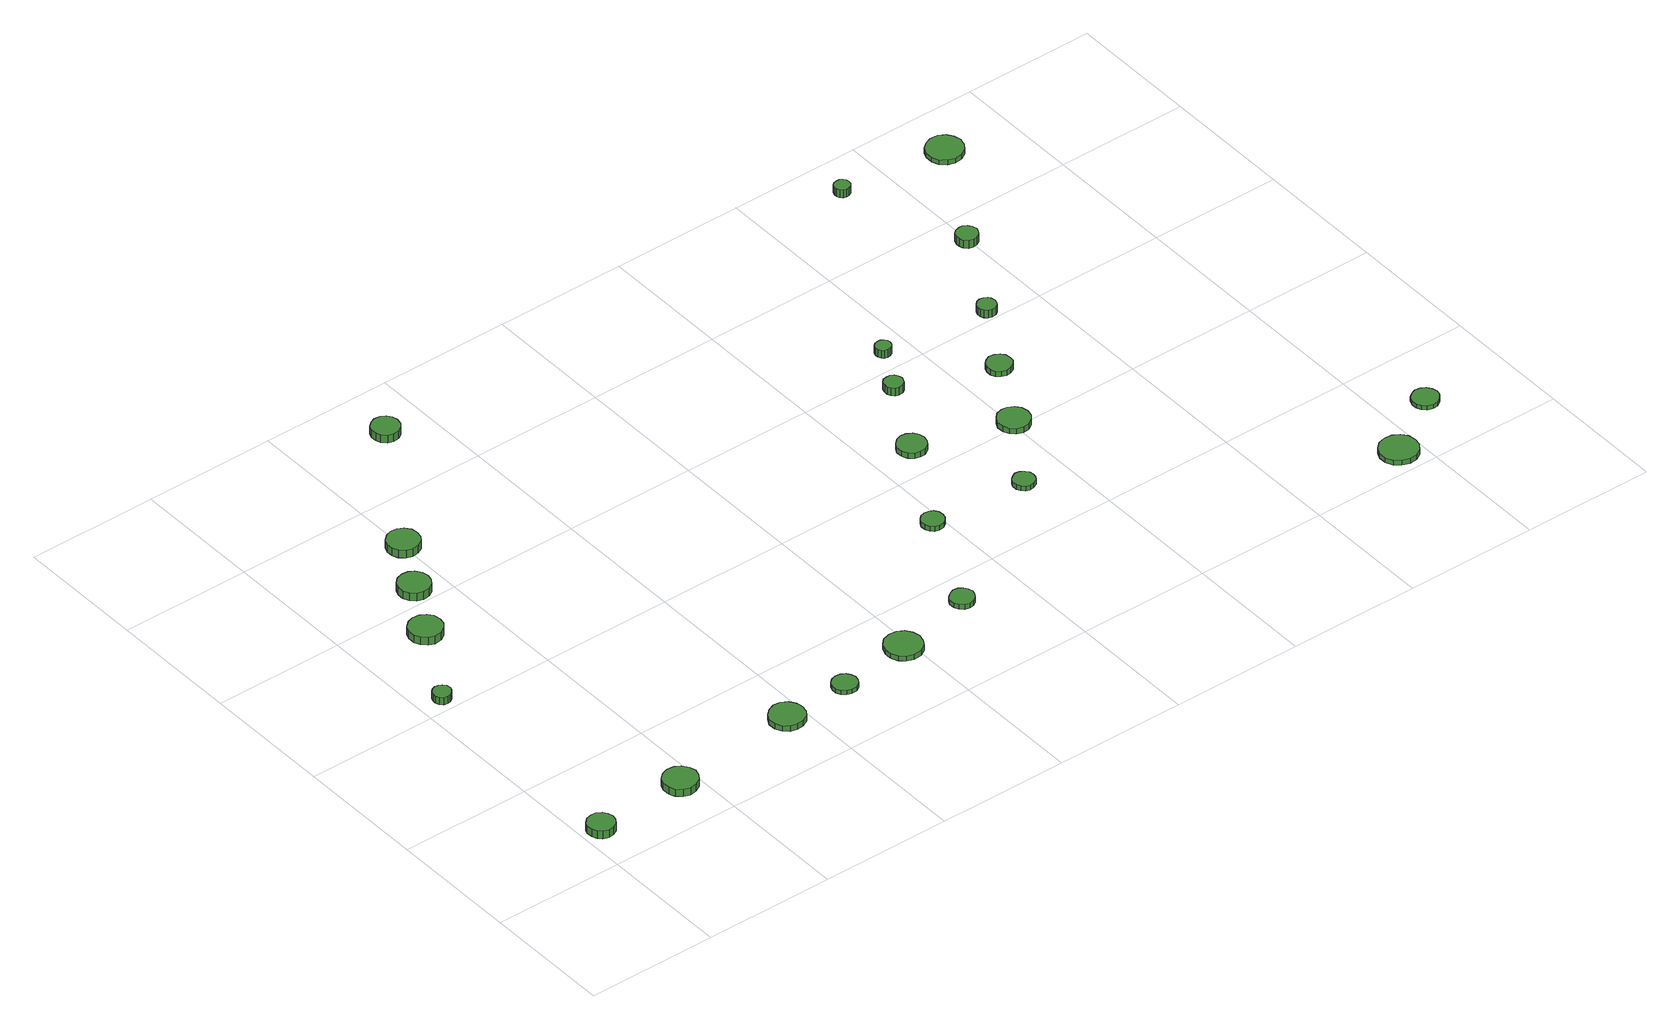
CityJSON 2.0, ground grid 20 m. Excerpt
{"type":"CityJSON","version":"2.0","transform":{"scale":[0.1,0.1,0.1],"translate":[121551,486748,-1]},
"CityObjects":{
"tree1":{"type":"SolitaryVegetationObject","attributes":{"function":"something"},"geometry":[{"type":"MultiSurface","lod":"1","boundaries":[[[0,1,2,3,4,5,6,7,8,9,10,11,12,13,14]],[[15,16,17,18,19,20,21,22,23,24,25,26,27,28,29]],[[0,29,28,1]],[[1,28,27,2]],[[2,27,26,3]],[[3,26,25,4]],[[4,25,24,5]],[[5,24,23,6]],[[6,23,22,7]],[[7,22,21,8]],[[8,21,20,9]],[[9,20,19,10]],[[10,19,18,11]],[[11,18,17,12]],[[12,17,16,13]],[[13,16,15,14]],[[14,15,29,0]]]}]},
"tree2":{"type":"SolitaryVegetationObject","attributes":{"function":"something"},"geometry":[{"type":"MultiSurface","lod":"1","boundaries":[[[30,31,32,33,34,35,36,37,38,39,40,41,42,43,44]],[[45,46,47,48,49,50,51,52,53,54,55,56,57,58,59]],[[30,59,58,31]],[[31,58,57,32]],[[32,57,56,33]],[[33,56,55,34]],[[34,55,54,35]],[[35,54,53,36]],[[36,53,52,37]],[[37,52,51,38]],[[38,51,50,39]],[[39,50,49,40]],[[40,49,48,41]],[[41,48,47,42]],[[42,47,46,43]],[[43,46,45,44]],[[44,45,59,30]]]}]},
"tree3":{"type":"SolitaryVegetationObject","attributes":{"function":"something"},"geometry":[{"type":"MultiSurface","lod":"1","boundaries":[[[60,61,62,63,64,65,66,67,68,69,70,71,72,73,74]],[[75,76,77,78,79,80,81,82,83,84,85,86,87,88,89]],[[60,89,88,61]],[[61,88,87,62]],[[62,87,86,63]],[[63,86,85,64]],[[64,85,84,65]],[[65,84,83,66]],[[66,83,82,67]],[[67,82,81,68]],[[68,81,80,69]],[[69,80,79,70]],[[70,79,78,71]],[[71,78,77,72]],[[72,77,76,73]],[[73,76,75,74]],[[74,75,89,60]]]}]},
"tree4":{"type":"SolitaryVegetationObject","attributes":{"function":"something"},"geometry":[{"type":"MultiSurface","lod":"1","boundaries":[[[90,91,92,93,94,95,96,97,98,99,100,101,102,103,104]],[[105,106,107,108,109,110,111,112,113,114,115,116,117,118,119]],[[90,119,118,91]],[[91,118,117,92]],[[92,117,116,93]],[[93,116,115,94]],[[94,115,114,95]],[[95,114,113,96]],[[96,113,112,97]],[[97,112,111,98]],[[98,111,110,99]],[[99,110,109,100]],[[100,109,108,101]],[[101,108,107,102]],[[102,107,106,103]],[[103,106,105,104]],[[104,105,119,90]]]}]},
"tree5":{"type":"SolitaryVegetationObject","attributes":{"function":"something"},"geometry":[{"type":"MultiSurface","lod":"1","boundaries":[[[120,121,122,123,124,125,126,127,128,129,130,131,132,133,134]],[[135,136,137,138,139,140,141,142,143,144,145,146,147,148,149]],[[120,149,148,121]],[[121,148,147,122]],[[122,147,146,123]],[[123,146,145,124]],[[124,145,144,125]],[[125,144,143,126]],[[126,143,142,127]],[[127,142,141,128]],[[128,141,140,129]],[[129,140,139,130]],[[130,139,138,131]],[[131,138,137,132]],[[132,137,136,133]],[[133,136,135,134]],[[134,135,149,120]]]}]},
"tree6":{"type":"SolitaryVegetationObject","attributes":{"function":"something"},"geometry":[{"type":"MultiSurface","lod":"1","boundaries":[[[150,151,152,153,154,155,156,157,158,159,160,161,162,163,164]],[[165,166,167,168,169,170,171,172,173,174,175,176,177,178,179]],[[150,179,178,151]],[[151,178,177,152]],[[152,177,176,153]],[[153,176,175,154]],[[154,175,174,155]],[[155,174,173,156]],[[156,173,172,157]],[[157,172,171,158]],[[158,171,170,159]],[[159,170,169,160]],[[160,169,168,161]],[[161,168,167,162]],[[162,167,166,163]],[[163,166,165,164]],[[164,165,179,150]]]}]},
"tree7":{"type":"SolitaryVegetationObject","attributes":{"function":"something"},"geometry":[{"type":"MultiSurface","lod":"1","boundaries":[[[180,181,182,183,184,185,186,187,188,189,190,191,192,193,194]],[[195,196,197,198,199,200,201,202,203,204,205,206,207,208,209]],[[180,209,208,181]],[[181,208,207,182]],[[182,207,206,183]],[[183,206,205,184]],[[184,205,204,185]],[[185,204,203,186]],[[186,203,202,187]],[[187,202,201,188]],[[188,201,200,189]],[[189,200,199,190]],[[190,199,198,191]],[[191,198,197,192]],[[192,197,196,193]],[[193,196,195,194]],[[194,195,209,180]]]}]},
"tree8":{"type":"SolitaryVegetationObject","attributes":{"function":"something"},"geometry":[{"type":"MultiSurface","lod":"1","boundaries":[[[210,211,212,213,214,215,216,217,218,219,220,221,222,223,224]],[[225,226,227,228,229,230,231,232,233,234,235,236,237,238,239]],[[210,239,238,211]],[[211,238,237,212]],[[212,237,236,213]],[[213,236,235,214]],[[214,235,234,215]],[[215,234,233,216]],[[216,233,232,217]],[[217,232,231,218]],[[218,231,230,219]],[[219,230,229,220]],[[220,229,228,221]],[[221,228,227,222]],[[222,227,226,223]],[[223,226,225,224]],[[224,225,239,210]]]}]},
"tree9":{"type":"SolitaryVegetationObject","attributes":{"function":"something"},"geometry":[{"type":"MultiSurface","lod":"1","boundaries":[[[240,241,242,243,244,245,246,247,248,249,250,251,252,253,254]],[[255,256,257,258,259,260,261,262,263,264,265,266,267,268,269]],[[240,269,268,241]],[[241,268,267,242]],[[242,267,266,243]],[[243,266,265,244]],[[244,265,264,245]],[[245,264,263,246]],[[246,263,262,247]],[[247,262,261,248]],[[248,261,260,249]],[[249,260,259,250]],[[250,259,258,251]],[[251,258,257,252]],[[252,257,256,253]],[[253,256,255,254]],[[254,255,269,240]]]}]},
"tree10":{"type":"SolitaryVegetationObject","attributes":{"function":"something"},"geometry":[{"type":"MultiSurface","lod":"1","boundaries":[[[270,271,272,273,274,275,276,277,278,279,280,281,282,283,284]],[[285,286,287,288,289,290,291,292,293,294,295,296,297,298,299]],[[270,299,298,271]],[[271,298,297,272]],[[272,297,296,273]],[[273,296,295,274]],[[274,295,294,275]],[[275,294,293,276]],[[276,293,292,277]],[[277,292,291,278]],[[278,291,290,279]],[[279,290,289,280]],[[280,289,288,281]],[[281,288,287,282]],[[282,287,286,283]],[[283,286,285,284]],[[284,285,299,270]]]}]},
"tree11":{"type":"SolitaryVegetationObject","attributes":{"function":"something"},"geometry":[{"type":"MultiSurface","lod":"1","boundaries":[[[300,301,302,303,304,305,306,307,308,309,310,311,312,313,314]],[[315,316,317,318,319,320,321,322,323,324,325,326,327,328,329]],[[300,329,328,301]],[[301,328,327,302]],[[302,327,326,303]],[[303,326,325,304]],[[304,325,324,305]],[[305,324,323,306]],[[306,323,322,307]],[[307,322,321,308]],[[308,321,320,309]],[[309,320,319,310]],[[310,319,318,311]],[[311,318,317,312]],[[312,317,316,313]],[[313,316,315,314]],[[314,315,329,300]]]}]},
"tree12":{"type":"SolitaryVegetationObject","attributes":{"function":"something"},"geometry":[{"type":"MultiSurface","lod":"1","boundaries":[[[330,331,332,333,334,335,336,337,338,339,340,341,342,343,344]],[[345,346,347,348,349,350,351,352,353,354,355,356,357,358,359]],[[330,359,358,331]],[[331,358,357,332]],[[332,357,356,333]],[[333,356,355,334]],[[334,355,354,335]],[[335,354,353,336]],[[336,353,352,337]],[[337,352,351,338]],[[338,351,350,339]],[[339,350,349,340]],[[340,349,348,341]],[[341,348,347,342]],[[342,347,346,343]],[[343,346,345,344]],[[344,345,359,330]]]}]},
"tree13":{"type":"SolitaryVegetationObject","attributes":{"function":"something"},"geometry":[{"type":"MultiSurface","lod":"1","boundaries":[[[360,361,362,363,364,365,366,367,368,369,370,371,372,373,374]],[[375,376,377,378,379,380,381,382,383,384,385,386,387,388,389]],[[360,389,388,361]],[[361,388,387,362]],[[362,387,386,363]],[[363,386,385,364]],[[364,385,384,365]],[[365,384,383,366]],[[366,383,382,367]],[[367,382,381,368]],[[368,381,380,369]],[[369,380,379,370]],[[370,379,378,371]],[[371,378,377,372]],[[372,377,376,373]],[[373,376,375,374]],[[374,375,389,360]]]}]},
"tree14":{"type":"SolitaryVegetationObject","attributes":{"function":"something"},"geometry":[{"type":"MultiSurface","lod":"1","boundaries":[[[390,391,392,393,394,395,396,397,398,399,400,401,402,403,404]],[[405,406,407,408,409,410,411,412,413,414,415,416,417,418,419]],[[390,419,418,391]],[[391,418,417,392]],[[392,417,416,393]],[[393,416,415,394]],[[394,415,414,395]],[[395,414,413,396]],[[396,413,412,397]],[[397,412,411,398]],[[398,411,410,399]],[[399,410,409,400]],[[400,409,408,401]],[[401,408,407,402]],[[402,407,406,403]],[[403,406,405,404]],[[404,405,419,390]]]}]},
"tree15":{"type":"SolitaryVegetationObject","attributes":{"function":"something"},"geometry":[{"type":"MultiSurface","lod":"1","boundaries":[[[420,421,422,423,424,425,426,427,428,429,430,431,432,433,434]],[[435,436,437,438,439,440,441,442,443,444,445,446,447,448,449]],[[420,449,448,421]],[[421,448,447,422]],[[422,447,446,423]],[[423,446,445,424]],[[424,445,444,425]],[[425,444,443,426]],[[426,443,442,427]],[[427,442,441,428]],[[428,441,440,429]],[[429,440,439,430]],[[430,439,438,431]],[[431,438,437,432]],[[432,437,436,433]],[[433,436,435,434]],[[434,435,449,420]]]}]},
"tree16":{"type":"SolitaryVegetationObject","attributes":{"function":"something"},"geometry":[{"type":"MultiSurface","lod":"1","boundaries":[[[450,451,452,453,454,455,456,457,458,459,460,461,462,463,464]],[[465,466,467,468,469,470,471,472,473,474,475,476,477,478,479]],[[450,479,478,451]],[[451,478,477,452]],[[452,477,476,453]],[[453,476,475,454]],[[454,475,474,455]],[[455,474,473,456]],[[456,473,472,457]],[[457,472,471,458]],[[458,471,470,459]],[[459,470,469,460]],[[460,469,468,461]],[[461,468,467,462]],[[462,467,466,463]],[[463,466,465,464]],[[464,465,479,450]]]}]},
"tree17":{"type":"SolitaryVegetationObject","attributes":{"function":"something"},"geometry":[{"type":"MultiSurface","lod":"1","boundaries":[[[480,481,482,483,484,485,486,487,488,489,490,491,492,493,494]],[[495,496,497,498,499,500,501,502,503,504,505,506,507,508,509]],[[480,509,508,481]],[[481,508,507,482]],[[482,507,506,483]],[[483,506,505,484]],[[484,505,504,485]],[[485,504,503,486]],[[486,503,502,487]],[[487,502,501,488]],[[488,501,500,489]],[[489,500,499,490]],[[490,499,498,491]],[[491,498,497,492]],[[492,497,496,493]],[[493,496,495,494]],[[494,495,509,480]]]}]},
"tree18":{"type":"SolitaryVegetationObject","attributes":{"function":"something"},"geometry":[{"type":"MultiSurface","lod":"1","boundaries":[[[510,511,512,513,514,515,516,517,518,519,520,521,522,523,524]],[[525,526,527,528,529,530,531,532,533,534,535,536,537,538,539]],[[510,539,538,511]],[[511,538,537,512]],[[512,537,536,513]],[[513,536,535,514]],[[514,535,534,515]],[[515,534,533,516]],[[516,533,532,517]],[[517,532,531,518]],[[518,531,530,519]],[[519,530,529,520]],[[520,529,528,521]],[[521,528,527,522]],[[522,527,526,523]],[[523,526,525,524]],[[524,525,539,510]]]}]},
"tree19":{"type":"SolitaryVegetationObject","attributes":{"function":"something"},"geometry":[{"type":"MultiSurface","lod":"1","boundaries":[[[540,541,542,543,544,545,546,547,548,549,550,551,552,553,554]],[[555,556,557,558,559,560,561,562,563,564,565,566,567,568,569]],[[540,569,568,541]],[[541,568,567,542]],[[542,567,566,543]],[[543,566,565,544]],[[544,565,564,545]],[[545,564,563,546]],[[546,563,562,547]],[[547,562,561,548]],[[548,561,560,549]],[[549,560,559,550]],[[550,559,558,551]],[[551,558,557,552]],[[552,557,556,553]],[[553,556,555,554]],[[554,555,569,540]]]}]},
"tree20":{"type":"SolitaryVegetationObject","attributes":{"function":"something"},"geometry":[{"type":"MultiSurface","lod":"1","boundaries":[[[570,571,572,573,574,575,576,577,578,579,580,581,582,583,584]],[[585,586,587,588,589,590,591,592,593,594,595,596,597,598,599]],[[570,599,598,571]],[[571,598,597,572]],[[572,597,596,573]],[[573,596,595,574]],[[574,595,594,575]],[[575,594,593,576]],[[576,593,592,577]],[[577,592,591,578]],[[578,591,590,579]],[[579,590,589,580]],[[580,589,588,581]],[[581,588,587,582]],[[582,587,586,583]],[[583,586,585,584]],[[584,585,599,570]]]}]},
"tree21":{"type":"SolitaryVegetationObject","attributes":{"function":"something"},"geometry":[{"type":"MultiSurface","lod":"1","boundaries":[[[600,601,602,603,604,605,606,607,608,609,610,611,612,613,614]],[[615,616,617,618,619,620,621,622,623,624,625,626,627,628,629]],[[600,629,628,601]],[[601,628,627,602]],[[602,627,626,603]],[[603,626,625,604]],[[604,625,624,605]],[[605,624,623,606]],[[606,623,622,607]],[[607,622,621,608]],[[608,621,620,609]],[[609,620,619,610]],[[610,619,618,611]],[[611,618,617,612]],[[612,617,616,613]],[[613,616,615,614]],[[614,615,629,600]]]}]},
"tree22":{"type":"SolitaryVegetationObject","attributes":{"function":"something"},"geometry":[{"type":"MultiSurface","lod":"1","boundaries":[[[630,631,632,633,634,635,636,637,638,639,640,641,642,643,644]],[[645,646,647,648,649,650,651,652,653,654,655,656,657,658,659]],[[630,659,658,631]],[[631,658,657,632]],[[632,657,656,633]],[[633,656,655,634]],[[634,655,654,635]],[[635,654,653,636]],[[636,653,652,637]],[[637,652,651,638]],[[638,651,650,639]],[[639,650,649,640]],[[640,649,648,641]],[[641,648,647,642]],[[642,647,646,643]],[[643,646,645,644]],[[644,645,659,630]]]}]},
"tree23":{"type":"SolitaryVegetationObject","attributes":{"function":"something"},"geometry":[{"type":"MultiSurface","lod":"1","boundaries":[[[660,661,662,663,664,665,666,667,668,669,670,671,672,673,674]],[[675,676,677,678,679,680,681,682,683,684,685,686,687,688,689]],[[660,689,688,661]],[[661,688,687,662]],[[662,687,686,663]],[[663,686,685,664]],[[664,685,684,665]],[[665,684,683,666]],[[666,683,682,667]],[[667,682,681,668]],[[668,681,680,669]],[[669,680,679,670]],[[670,679,678,671]],[[671,678,677,672]],[[672,677,676,673]],[[673,676,675,674]],[[674,675,689,660]]]}]},
"tree24":{"type":"SolitaryVegetationObject","attributes":{"function":"something"},"geometry":[{"type":"MultiSurface","lod":"1","boundaries":[[[690,691,692,693,694,695,696,697,698,699,700,701,702,703,704]],[[705,706,707,708,709,710,711,712,713,714,715,716,717,718,719]],[[690,719,718,691]],[[691,718,717,692]],[[692,717,716,693]],[[693,716,715,694]],[[694,715,714,695]],[[695,714,713,696]],[[696,713,712,697]],[[697,712,711,698]],[[698,711,710,699]],[[699,710,709,700]],[[700,709,708,701]],[[701,708,707,702]],[[702,707,706,703]],[[703,706,705,704]],[[704,705,719,690]]]}]}
},
"vertices":[
[47,67,25],[45,76,25],[40,82,25],[33,87,25],[24,87,25],[16,85,25],[10,79,25],[7,72,25],[7,63,25],[10,55,25],[16,50,25],[24,47,25],[33,48,25],[40,52,25],[45,59,25],[45,59,12],[40,52,12],[33,48,12],[24,47,12],[16,50,12],[10,55,12],[7,63,12],[7,72,12],[10,79,12],[16,85,12],[24,87,12],[33,87,12],[40,82,12],[45,76,12],[47,67,12],
[53,424,19],[52,430,19],[48,435,19],[43,437,19],[38,438,19],[32,436,19],[28,432,19],[26,427,19],[26,422,19],[28,416,19],[32,412,19],[38,411,19],[43,411,19],[48,414,19],[52,419,19],[52,419,7],[48,414,7],[43,411,7],[38,411,7],[32,412,7],[28,416,7],[26,422,7],[26,427,7],[28,432,7],[32,436,7],[38,438,7],[43,437,7],[48,435,7],[52,430,7],[53,424,7],
[199,81,19],[196,91,19],[190,100,19],[181,105,19],[170,106,19],[160,103,19],[152,96,19],[148,86,19],[148,75,19],[152,66,19],[160,59,19],[170,55,19],[181,57,19],[190,62,19],[196,70,19],[196,70,7],[190,62,7],[181,57,7],[170,55,7],[160,59,7],[152,66,7],[148,75,7],[148,86,7],[152,96,7],[160,103,7],[170,106,7],[181,105,7],[190,100,7],[196,91,7],[199,81,7],
[133,546,20],[131,557,20],[125,565,20],[116,570,20],[105,571,20],[96,568,20],[88,561,20],[84,552,20],[84,541,20],[88,532,20],[96,525,20],[105,521,20],[116,522,20],[125,528,20],[131,536,20],[131,536,7],[125,528,7],[116,522,7],[105,521,7],[96,525,7],[88,532,7],[84,541,7],[84,552,7],[88,561,7],[96,568,7],[105,571,7],[116,570,7],[125,565,7],[131,557,7],[133,546,7],
[176,626,23],[174,636,23],[168,644,23],[160,649,23],[150,650,23],[140,647,23],[133,640,23],[129,631,23],[129,621,23],[133,612,23],[140,605,23],[150,602,23],[160,603,23],[168,608,23],[174,616,23],[174,616,10],[168,608,10],[160,603,10],[150,602,10],[140,605,10],[133,612,10],[129,621,10],[129,631,10],[133,640,10],[140,647,10],[150,650,10],[160,649,10],[168,644,10],[174,636,10],[176,626,10],
[398,102,16],[396,112,16],[390,121,16],[380,127,16],[369,128,16],[359,124,16],[351,117,16],[346,107,16],[346,96,16],[351,86,16],[359,79,16],[369,76,16],[380,77,16],[390,82,16],[396,91,16],[396,91,7],[390,82,7],[380,77,7],[369,76,7],[359,79,7],[351,86,7],[346,96,7],[346,107,7],[351,117,7],[359,124,7],[369,128,7],[380,127,7],[390,121,7],[396,112,7],[398,102,7],
[221,705,25],[219,715,25],[213,723,25],[204,728,25],[194,729,25],[185,726,25],[177,719,25],[173,710,25],[173,700,25],[177,691,25],[185,684,25],[194,681,25],[204,682,25],[213,687,25],[219,695,25],[219,695,12],[213,687,12],[204,682,12],[194,681,12],[185,684,12],[177,691,12],[173,700,12],[173,710,12],[177,719,12],[185,726,12],[194,729,12],[204,728,12],[213,723,12],[219,715,12],[221,705,12],
[495,109,14],[493,116,14],[489,122,14],[482,126,14],[474,127,14],[467,125,14],[461,120,14],[458,113,14],[458,105,14],[461,98,14],[467,93,14],[474,91,14],[482,91,14],[489,95,14],[493,101,14],[493,101,7],[489,95,7],[482,91,7],[474,91,7],[467,93,7],[461,98,7],[458,105,7],[458,113,7],[461,120,7],[467,125,7],[474,127,7],[482,126,7],[489,122,7],[493,116,7],[495,109,7],
[352,912,23],[350,921,23],[345,928,23],[338,932,23],[329,933,23],[321,930,23],[314,924,23],[311,916,23],[311,908,23],[314,900,23],[321,894,23],[329,891,23],[338,892,23],[345,896,23],[350,903,23],[350,903,10],[345,896,10],[338,892,10],[329,891,10],[321,894,10],[314,900,10],[311,908,10],[311,916,10],[314,924,10],[321,930,10],[329,933,10],[338,932,10],[345,928,10],[350,921,10],[352,912,10],
[616,124,15],[613,135,15],[607,144,15],[597,150,15],[585,151,15],[574,148,15],[566,140,15],[561,129,15],[561,118,15],[566,107,15],[574,100,15],[585,96,15],[597,97,15],[607,103,15],[613,112,15],[613,112,7],[607,103,7],[597,97,7],[585,96,7],[574,100,7],[566,107,7],[561,118,7],[561,129,7],[566,140,7],[574,148,7],[585,151,7],[597,150,7],[607,144,7],[613,135,7],[616,124,7],
[731,154,15],[729,161,15],[725,167,15],[719,171,15],[711,172,15],[704,169,15],[698,164,15],[695,158,15],[695,150,15],[698,143,15],[704,138,15],[711,136,15],[719,137,15],[725,141,15],[729,147,15],[729,147,7],[725,141,7],[719,137,7],[711,136,7],[704,138,7],[698,143,7],[695,150,7],[695,158,7],[698,164,7],[704,169,7],[711,172,7],[719,171,7],[725,167,7],[729,161,7],[731,154,7],
[802,308,15],[801,315,15],[797,321,15],[791,324,15],[784,325,15],[777,323,15],[772,318,15],[769,312,15],[769,305,15],[772,298,15],[777,293,15],[784,291,15],[791,292,15],[797,296,15],[801,301,15],[801,301,7],[797,296,7],[791,292,7],[784,291,7],[777,293,7],[772,298,7],[769,305,7],[769,312,7],[772,318,7],[777,323,7],[784,325,7],[791,324,7],[797,321,7],[801,315,7],[802,308,7],
[885,451,16],[883,460,16],[878,467,16],[870,472,16],[861,473,16],[853,470,16],[846,464,16],[842,456,16],[842,447,16],[846,438,16],[853,432,16],[861,430,16],[870,430,16],[878,435,16],[883,442,16],[883,442,7],[878,435,7],[870,430,7],[861,430,7],[853,432,7],[846,438,7],[842,447,7],[842,456,7],[846,464,7],[853,470,7],[861,473,7],[870,472,7],[878,467,7],[883,460,7],[885,451,7],
[950,299,15],[949,306,15],[945,311,15],[939,315,15],[932,316,15],[926,313,15],[921,309,15],[918,303,15],[918,296,15],[921,290,15],[926,285,15],[932,283,15],[939,284,15],[945,287,15],[949,293,15],[949,293,7],[945,287,7],[939,284,7],[932,283,7],[926,285,7],[921,290,7],[918,296,7],[918,303,7],[921,309,7],[926,313,7],[932,316,7],[939,315,7],[945,311,7],[949,306,7],[950,299,7],
[938,565,20],[936,571,20],[933,576,20],[928,579,20],[922,579,20],[916,578,20],[912,574,20],[910,568,20],[910,562,20],[912,557,20],[916,553,20],[922,551,20],[928,552,20],[933,555,20],[936,560,20],[936,560,7],[933,555,7],[928,552,7],[922,551,7],[916,553,7],[912,557,7],[910,562,7],[910,568,7],[912,574,7],[916,578,7],[922,579,7],[928,579,7],[933,576,7],[936,571,7],[938,565,7],
[1028,409,16],[1026,419,16],[1020,427,16],[1011,432,16],[1002,433,16],[992,430,16],[985,423,16],[981,414,16],[981,404,16],[985,395,16],[992,388,16],[1002,385,16],[1011,386,16],[1020,391,16],[1026,399,16],[1026,399,7],[1020,391,7],[1011,386,7],[1002,385,7],[992,388,7],[985,395,7],[981,404,7],[981,414,7],[985,423,7],[992,430,7],[1002,433,7],[1011,432,7],[1020,427,7],[1026,419,7],[1028,409,7],
[972,634,21],[971,639,21],[968,643,21],[964,645,21],[959,645,21],[954,644,21],[951,641,21],[949,636,21],[949,632,21],[951,627,21],[954,624,21],[959,623,21],[964,623,21],[968,625,21],[971,629,21],[971,629,8],[968,625,8],[964,623,8],[959,623,8],[954,624,8],[951,627,8],[949,632,8],[949,636,8],[951,641,8],[954,644,8],[959,645,8],[964,645,8],[968,643,8],[971,639,8],[972,634,8],
[1080,512,17],[1079,520,17],[1074,526,17],[1067,530,17],[1059,531,17],[1052,528,17],[1046,523,17],[1043,516,17],[1043,508,17],[1046,501,17],[1052,496,17],[1059,493,17],[1067,494,17],[1074,498,17],[1079,504,17],[1079,504,8],[1074,498,8],[1067,494,8],[1059,493,8],[1052,496,8],[1046,501,8],[1043,508,8],[1043,516,8],[1046,523,8],[1052,528,8],[1059,531,8],[1067,530,8],[1074,526,8],[1079,520,8],[1080,512,8],
[1135,614,24],[1134,620,24],[1131,624,24],[1126,627,24],[1120,628,24],[1114,626,24],[1110,622,24],[1108,617,24],[1108,611,24],[1110,606,24],[1114,602,24],[1120,600,24],[1126,601,24],[1131,604,24],[1134,608,24],[1134,608,11],[1131,604,11],[1126,601,11],[1120,600,11],[1114,602,11],[1110,606,11],[1108,611,11],[1108,617,11],[1110,622,11],[1114,626,11],[1120,628,11],[1126,627,11],[1131,624,11],[1134,620,11],[1135,614,11],
[1394,37,17],[1392,49,17],[1385,58,17],[1375,64,17],[1363,65,17],[1352,62,17],[1343,54,17],[1338,43,17],[1338,31,17],[1343,20,17],[1352,13,17],[1363,9,17],[1375,10,17],[1385,16,17],[1392,26,17],[1392,26,9],[1385,16,9],[1375,10,9],[1363,9,9],[1352,13,9],[1343,20,9],[1338,31,9],[1338,43,9],[1343,54,9],[1352,62,9],[1363,65,9],[1375,64,9],[1385,58,9],[1392,49,9],[1394,37,9],
[1144,938,20],[1143,943,20],[1140,946,20],[1136,949,20],[1131,949,20],[1126,948,20],[1123,945,20],[1121,940,20],[1121,935,20],[1123,931,20],[1126,928,20],[1131,926,20],[1136,927,20],[1140,929,20],[1143,933,20],[1143,933,7],[1140,929,7],[1136,927,7],[1131,926,7],[1126,928,7],[1123,931,7],[1121,935,7],[1121,940,7],[1123,945,7],[1126,948,7],[1131,949,7],[1136,949,7],[1140,946,7],[1143,943,7],[1144,938,7],
[1211,748,25],[1209,755,25],[1205,760,25],[1199,764,25],[1193,764,25],[1186,762,25],[1181,758,25],[1179,752,25],[1179,745,25],[1181,739,25],[1186,734,25],[1193,732,25],[1199,733,25],[1205,736,25],[1209,742,25],[1209,742,12],[1205,736,12],[1199,733,12],[1193,732,12],[1186,734,12],[1181,739,12],[1179,745,12],[1179,752,12],[1181,758,12],[1186,762,12],[1193,764,12],[1199,764,12],[1205,760,12],[1209,755,12],[1211,748,12],
[1483,102,15],[1481,110,15],[1476,117,15],[1469,121,15],[1461,122,15],[1453,119,15],[1447,114,15],[1444,106,15],[1444,98,15],[1447,91,15],[1453,85,15],[1461,83,15],[1469,83,15],[1476,88,15],[1481,94,15],[1481,94,8],[1476,88,8],[1469,83,8],[1461,83,8],[1453,85,8],[1447,91,8],[1444,98,8],[1444,106,8],[1447,114,8],[1453,119,8],[1461,122,8],[1469,121,8],[1476,117,8],[1481,110,8],[1483,102,8],
[1320,919,16],[1317,930,16],[1311,939,16],[1301,945,16],[1289,946,16],[1279,942,16],[1270,935,16],[1266,925,16],[1266,913,16],[1270,903,16],[1279,895,16],[1289,892,16],[1301,893,16],[1311,899,16],[1317,908,16],[1317,908,8],[1311,899,8],[1301,893,8],[1289,892,8],[1279,895,8],[1270,903,8],[1266,913,8],[1266,925,8],[1270,935,8],[1279,942,8],[1289,946,8],[1301,945,8],[1311,939,8],[1317,930,8],[1320,919,8]
]}
